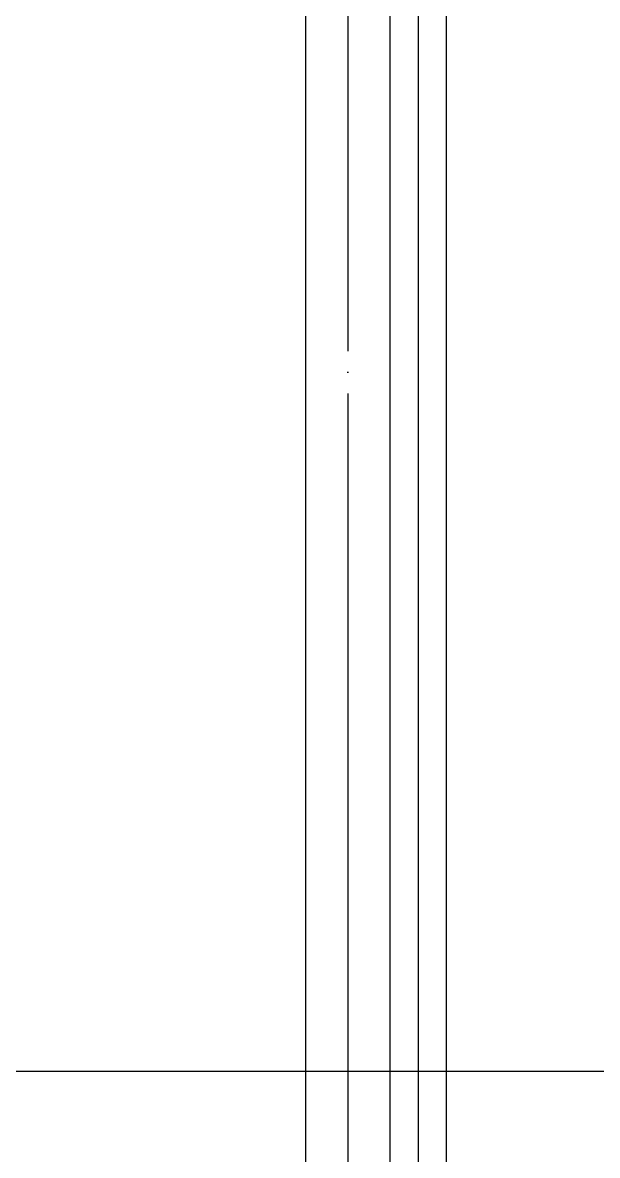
# Model space of a CAD drawing. Header units: millimetres. Extents: x 0 to 356400, y 0 to 68257.
# Drawn here: x 336780 to 338826, y 40239 to 44269 of the extents above; entities that cross this region are included whole.
import ezdxf

# ---------------------------------------------------------------- set-up
doc = ezdxf.new("R2010")
doc.units = ezdxf.units.MM
doc.header["$LTSCALE"] = 75
doc.linetypes.add('CEN', pattern=[62, 60, -1, 0, -1])
for name, color, linetype in [('A-CEN', 1, 'CEN'), ('주단면도-1$0$A-FLOR-GW', 6, 'Continuous'), ('주단면도-1$0$A-ST-CONC', 2, 'Continuous')]:
    doc.layers.add(name, color=color, linetype=linetype)

msp = doc.modelspace()

# ---------------------------------------------------------------- linework, layer by layer
at = {"layer": 'A-CEN'}
for p, q in [((337938.3, 56900), (337938.3, 8250)), ((325175, 40538.6), (343075, 40538.6))]:
    msp.add_line(p, q, dxfattribs=at)
at = {"layer": '주단면도-1$0$A-FLOR-GW'}
for p, q in [((338188.3, 55088.6), (338188.3, 25838.6)), ((338288.3, 55088.6), (338288.3, 25838.6))]:
    msp.add_line(p, q, dxfattribs=at)
at = {"layer": '주단면도-1$0$A-ST-CONC'}
for p, q in [((338088.3, 23788.6), (338088.3, 55068.6)), ((337788.3, 24788.6), (337788.3, 50238.6))]:
    msp.add_line(p, q, dxfattribs=at)

doc.saveas('drawing.dxf')
